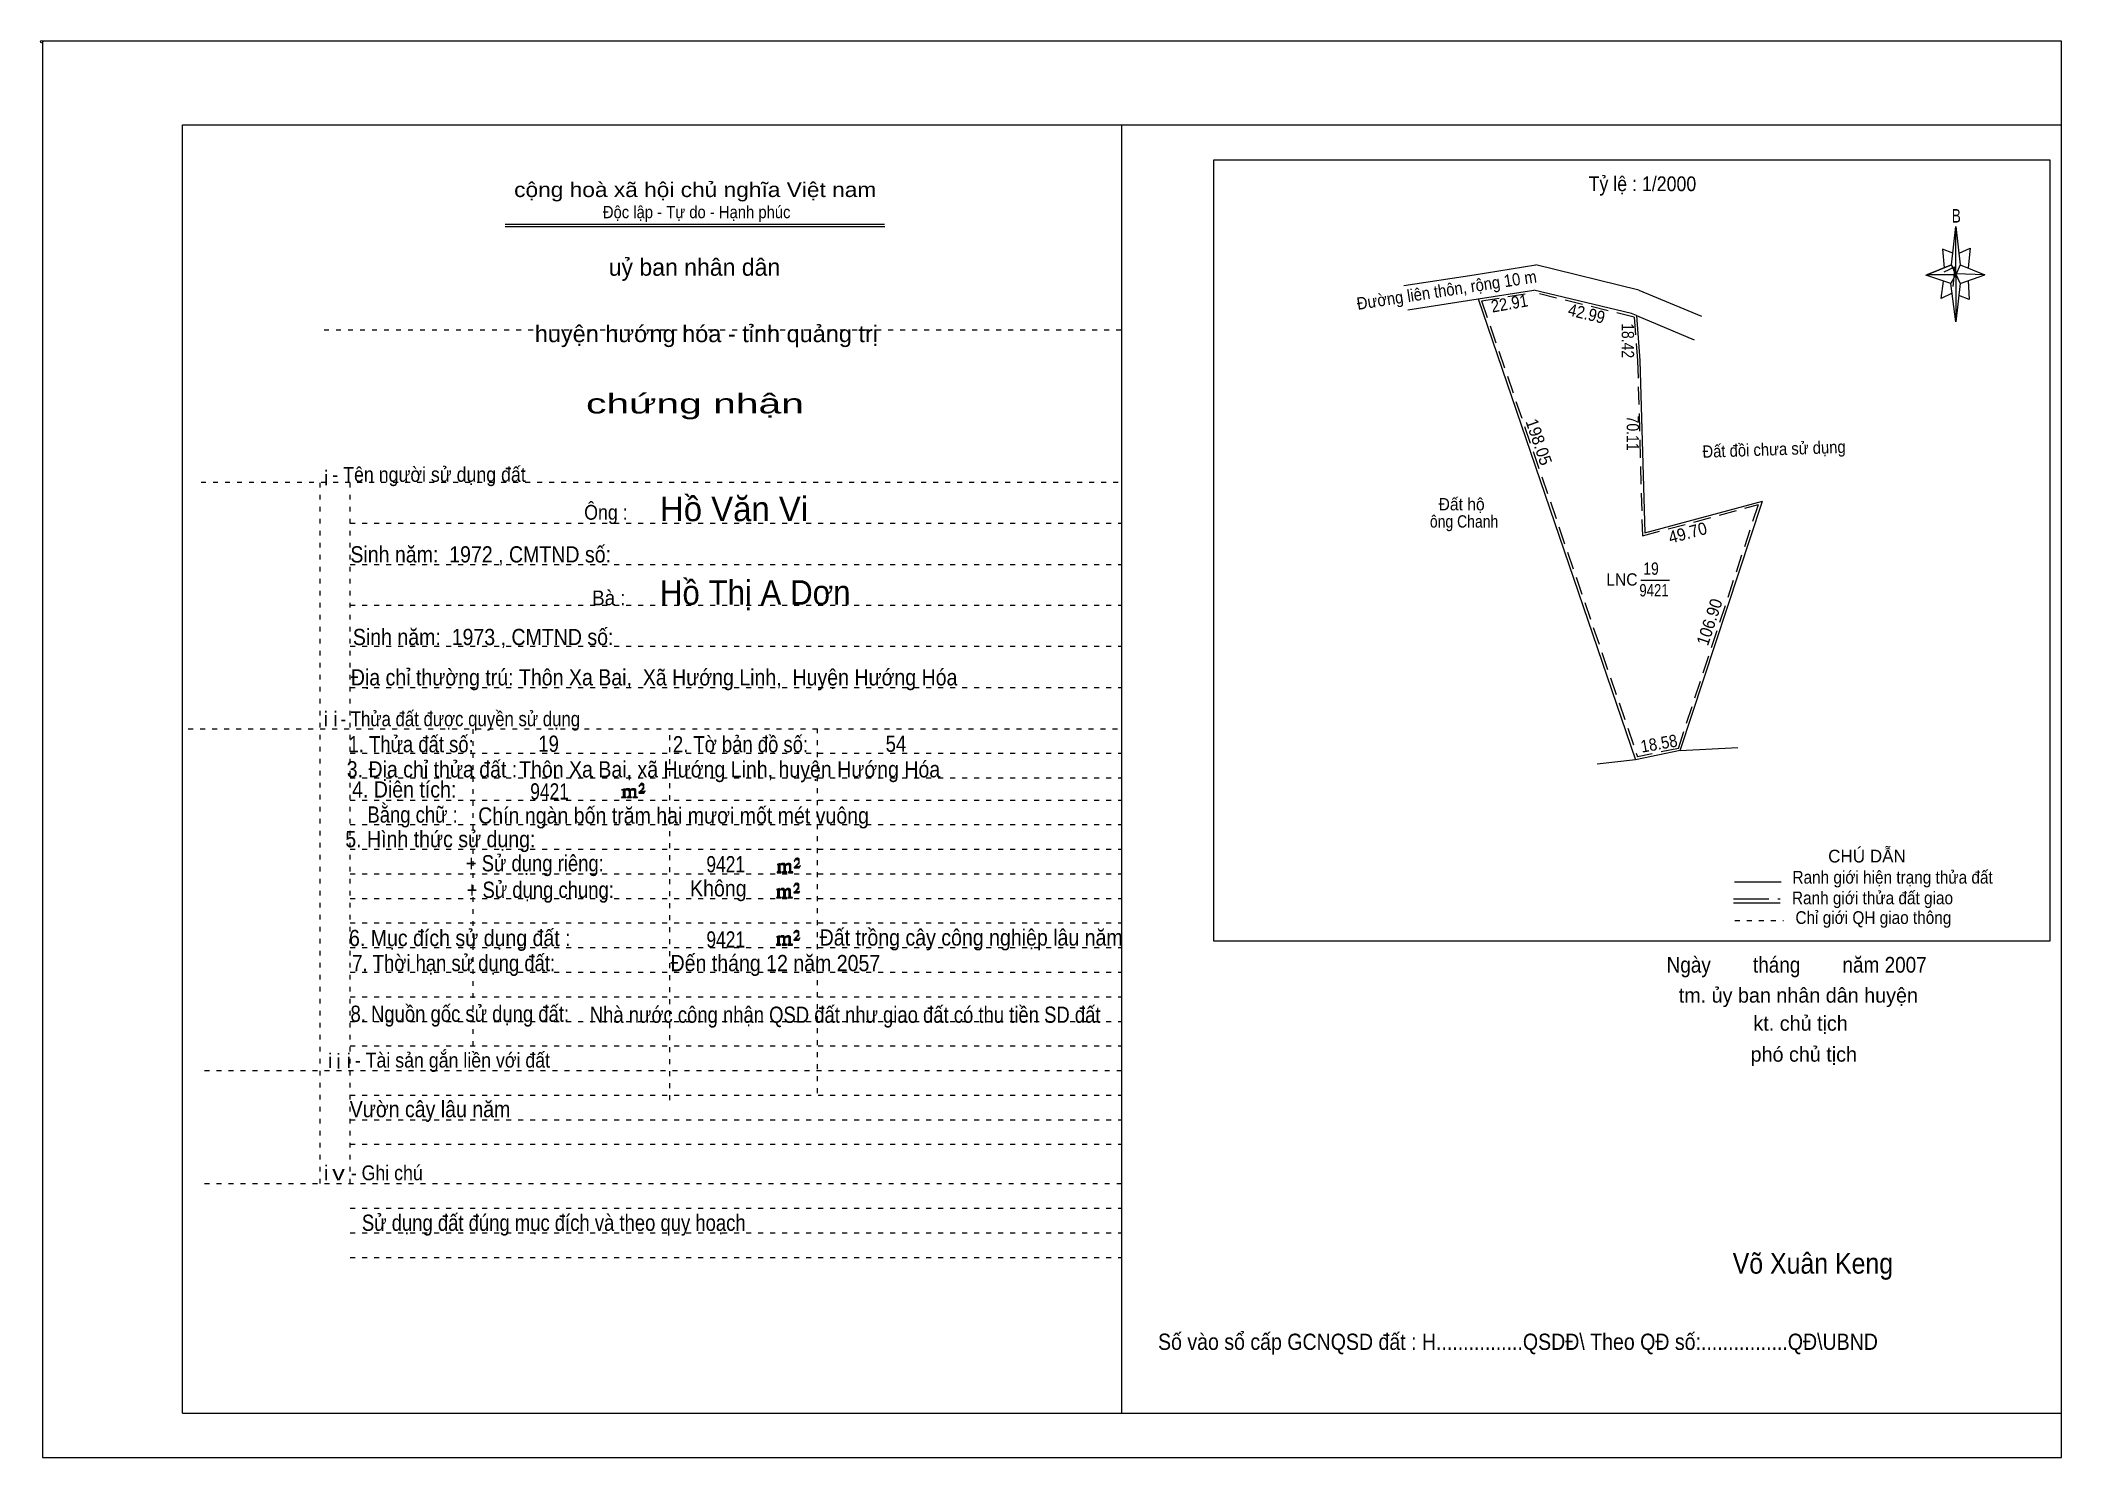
# Model space of a CAD drawing. Header units: centimetres. Extents: x -1.6 to 39.5, y -3.3 to 25.5.
import ezdxf
from ezdxf.enums import TextEntityAlignment as Align

# ---------------------------------------------------------------- set-up
doc = ezdxf.new("R2010")
doc.units = ezdxf.units.CM
doc.header["$LTSCALE"] = 0.12
for name, pattern in [('DOTTED', [1.5, 0.3, -1.2]), ('LONG_DASHED', [7.5, 6, -1.5]), ('MEDIUM_DASHED', [4.5, 3, -1.5])]:
    doc.linetypes.add(name, pattern=pattern)
for name, color, linetype, lineweight in [('1', 7, 'DOTTED', 13), ('10', 7, 'Continuous', 13), ('4', 7, 'Continuous', 13), ('5', 7, 'Continuous', 13), ('50', 7, 'Continuous', 13)]:
    doc.layers.add(name, color=color, linetype=linetype, lineweight=lineweight)

msp = doc.modelspace()

# ---------------------------------------------------------------- hatches: boundary and pattern name
at = {"layer": '50'}
for points in [[(10.27, 10.13), (10.27, 10.12), (10.27, 10.11), (10.25, 10.11), (10.24, 10.11), (10.24, 10.1), (10.33, 10.1), (10.33, 10.11), (10.32, 10.11), (10.31, 10.11), (10.31, 10.12), (10.31, 10.13), (10.31, 10.24), (10.31, 10.25), (10.32, 10.26), (10.34, 10.26), (10.35, 10.26), (10.36, 10.26), (10.37, 10.25), (10.39, 10.22), (10.39, 10.13), (10.37, 10.12), (10.37, 10.11), (10.36, 10.11), (10.35, 10.11), (10.35, 10.1), (10.44, 10.1), (10.44, 10.11), (10.43, 10.11), (10.42, 10.11), (10.42, 10.12), (10.42, 10.13), (10.42, 10.24), (10.44, 10.26), (10.45, 10.26), (10.46, 10.26), (10.49, 10.26), (10.49, 10.25), (10.5, 10.24), (10.5, 10.22), (10.5, 10.13), (10.5, 10.12), (10.49, 10.11), (10.49, 10.11), (10.47, 10.11), (10.47, 10.1), (10.56, 10.1), (10.56, 10.11), (10.55, 10.11), (10.54, 10.11), (10.53, 10.12), (10.53, 10.13), (10.53, 10.2), (10.53, 10.25), (10.53, 10.26), (10.52, 10.27), (10.5, 10.28), (10.47, 10.28), (10.46, 10.28), (10.44, 10.27), (10.41, 10.25), (10.41, 10.26), (10.4, 10.28), (10.39, 10.28), (10.37, 10.28), (10.35, 10.28), (10.34, 10.28), (10.32, 10.26), (10.31, 10.26), (10.31, 10.25), (10.31, 10.25), (10.31, 10.26), (10.31, 10.28), (10.24, 10.26), (10.24, 10.26), (10.25, 10.26), (10.27, 10.25), (10.27, 10.24), (10.27, 10.23)], [(10.69, 10.19), (10.72, 10.24), (10.72, 10.24), (10.71, 10.22), (10.69, 10.22), (10.68, 10.22), (10.63, 10.22), (10.66, 10.26), (10.67, 10.27), (10.69, 10.28), (10.69, 10.3), (10.69, 10.32), (10.69, 10.34), (10.69, 10.35), (10.69, 10.37), (10.68, 10.38), (10.67, 10.38), (10.66, 10.39), (10.65, 10.39), (10.63, 10.38), (10.63, 10.38), (10.62, 10.37), (10.61, 10.35), (10.59, 10.33), (10.61, 10.33), (10.61, 10.35), (10.62, 10.35), (10.63, 10.36), (10.65, 10.36), (10.66, 10.36), (10.67, 10.35), (10.68, 10.35), (10.68, 10.32), (10.68, 10.3), (10.66, 10.28), (10.66, 10.26), (10.65, 10.25), (10.59, 10.2), (10.59, 10.19)], [(13.42, 8.61), (13.42, 8.6), (13.42, 8.59), (13.41, 8.59), (13.4, 8.59), (13.4, 8.57), (13.48, 8.57), (13.48, 8.59), (13.47, 8.59), (13.46, 8.59), (13.46, 8.6), (13.46, 8.61), (13.46, 8.72), (13.46, 8.73), (13.47, 8.74), (13.5, 8.74), (13.51, 8.74), (13.52, 8.74), (13.53, 8.73), (13.54, 8.69), (13.54, 8.61), (13.53, 8.6), (13.53, 8.59), (13.52, 8.59), (13.51, 8.59), (13.51, 8.57), (13.6, 8.57), (13.6, 8.59), (13.58, 8.59), (13.57, 8.59), (13.57, 8.6), (13.57, 8.61), (13.57, 8.72), (13.6, 8.74), (13.61, 8.74), (13.62, 8.74), (13.64, 8.74), (13.64, 8.73), (13.65, 8.72), (13.65, 8.69), (13.65, 8.61), (13.65, 8.6), (13.64, 8.59), (13.64, 8.59), (13.63, 8.59), (13.63, 8.57), (13.72, 8.57), (13.72, 8.59), (13.7, 8.59), (13.69, 8.59), (13.68, 8.6), (13.68, 8.61), (13.68, 8.68), (13.68, 8.73), (13.68, 8.74), (13.67, 8.75), (13.65, 8.76), (13.63, 8.76), (13.62, 8.76), (13.6, 8.75), (13.56, 8.73), (13.56, 8.74), (13.55, 8.76), (13.54, 8.76), (13.53, 8.76), (13.51, 8.76), (13.5, 8.76), (13.47, 8.74), (13.46, 8.74), (13.46, 8.73), (13.46, 8.73), (13.46, 8.74), (13.46, 8.76), (13.4, 8.74), (13.4, 8.74), (13.41, 8.74), (13.42, 8.73), (13.42, 8.72), (13.42, 8.71)], [(13.85, 8.67), (13.87, 8.72), (13.87, 8.72), (13.86, 8.69), (13.85, 8.69), (13.84, 8.69), (13.78, 8.69), (13.82, 8.74), (13.83, 8.75), (13.85, 8.76), (13.85, 8.78), (13.85, 8.79), (13.85, 8.82), (13.85, 8.83), (13.85, 8.85), (13.84, 8.86), (13.83, 8.86), (13.82, 8.87), (13.8, 8.87), (13.78, 8.86), (13.78, 8.86), (13.77, 8.85), (13.76, 8.83), (13.75, 8.81), (13.76, 8.81), (13.76, 8.83), (13.77, 8.83), (13.78, 8.84), (13.8, 8.84), (13.82, 8.84), (13.83, 8.83), (13.84, 8.83), (13.84, 8.79), (13.84, 8.78), (13.82, 8.76), (13.82, 8.74), (13.8, 8.73), (13.75, 8.68), (13.75, 8.67)], [(13.41, 8.09), (13.41, 8.08), (13.41, 8.07), (13.4, 8.07), (13.39, 8.07), (13.39, 8.06), (13.48, 8.06), (13.48, 8.07), (13.47, 8.07), (13.45, 8.07), (13.45, 8.08), (13.45, 8.09), (13.45, 8.2), (13.45, 8.21), (13.47, 8.23), (13.49, 8.23), (13.5, 8.23), (13.51, 8.23), (13.52, 8.21), (13.53, 8.18), (13.53, 8.09), (13.52, 8.08), (13.52, 8.07), (13.51, 8.07), (13.5, 8.07), (13.5, 8.06), (13.59, 8.06), (13.59, 8.07), (13.58, 8.07), (13.57, 8.07), (13.57, 8.08), (13.57, 8.09), (13.57, 8.2), (13.59, 8.23), (13.6, 8.23), (13.61, 8.23), (13.63, 8.23), (13.63, 8.21), (13.64, 8.2), (13.64, 8.18), (13.64, 8.09), (13.64, 8.08), (13.63, 8.07), (13.63, 8.07), (13.62, 8.07), (13.62, 8.06), (13.71, 8.06), (13.71, 8.07), (13.7, 8.07), (13.69, 8.07), (13.67, 8.08), (13.67, 8.09), (13.67, 8.17), (13.67, 8.21), (13.67, 8.23), (13.66, 8.24), (13.64, 8.25), (13.62, 8.25), (13.61, 8.25), (13.59, 8.24), (13.55, 8.21), (13.55, 8.23), (13.54, 8.25), (13.53, 8.25), (13.52, 8.25), (13.5, 8.25), (13.49, 8.25), (13.47, 8.23), (13.45, 8.23), (13.45, 8.21), (13.45, 8.21), (13.45, 8.23), (13.45, 8.25), (13.39, 8.23), (13.39, 8.23), (13.4, 8.23), (13.41, 8.21), (13.41, 8.2), (13.41, 8.19)], [(13.84, 8.16), (13.86, 8.2), (13.86, 8.2), (13.85, 8.18), (13.84, 8.18), (13.83, 8.18), (13.77, 8.18), (13.81, 8.23), (13.82, 8.24), (13.84, 8.25), (13.84, 8.27), (13.84, 8.28), (13.84, 8.3), (13.84, 8.31), (13.84, 8.34), (13.83, 8.35), (13.82, 8.35), (13.81, 8.36), (13.8, 8.36), (13.77, 8.35), (13.77, 8.35), (13.76, 8.34), (13.75, 8.31), (13.74, 8.29), (13.75, 8.29), (13.75, 8.31), (13.76, 8.31), (13.77, 8.33), (13.8, 8.33), (13.81, 8.33), (13.82, 8.31), (13.83, 8.31), (13.83, 8.28), (13.83, 8.27), (13.81, 8.25), (13.81, 8.23), (13.8, 8.21), (13.74, 8.17), (13.74, 8.16)], [(13.84, 7.2), (13.86, 7.25), (13.86, 7.25), (13.85, 7.22), (13.84, 7.22), (13.83, 7.22), (13.77, 7.22), (13.81, 7.27), (13.82, 7.28), (13.84, 7.29), (13.84, 7.31), (13.84, 7.32), (13.84, 7.35), (13.84, 7.36), (13.84, 7.38), (13.83, 7.39), (13.82, 7.39), (13.81, 7.4), (13.79, 7.4), (13.77, 7.39), (13.77, 7.39), (13.76, 7.38), (13.75, 7.36), (13.74, 7.34), (13.75, 7.34), (13.75, 7.36), (13.76, 7.36), (13.77, 7.37), (13.79, 7.37), (13.81, 7.37), (13.82, 7.36), (13.83, 7.36), (13.83, 7.32), (13.83, 7.31), (13.81, 7.29), (13.81, 7.27), (13.79, 7.26), (13.74, 7.21), (13.74, 7.2)], [(13.41, 7.14), (13.41, 7.13), (13.41, 7.12), (13.4, 7.12), (13.39, 7.12), (13.39, 7.1), (13.47, 7.1), (13.47, 7.12), (13.46, 7.12), (13.45, 7.12), (13.45, 7.13), (13.45, 7.14), (13.45, 7.25), (13.45, 7.26), (13.46, 7.27), (13.49, 7.27), (13.5, 7.27), (13.51, 7.27), (13.52, 7.26), (13.53, 7.22), (13.53, 7.14), (13.52, 7.13), (13.52, 7.12), (13.51, 7.12), (13.5, 7.12), (13.5, 7.1), (13.59, 7.1), (13.59, 7.12), (13.57, 7.12), (13.56, 7.12), (13.56, 7.13), (13.56, 7.14), (13.56, 7.25), (13.59, 7.27), (13.6, 7.27), (13.61, 7.27), (13.63, 7.27), (13.63, 7.26), (13.64, 7.25), (13.64, 7.22), (13.64, 7.14), (13.64, 7.13), (13.63, 7.12), (13.63, 7.12), (13.62, 7.12), (13.62, 7.1), (13.71, 7.1), (13.71, 7.12), (13.69, 7.12), (13.68, 7.12), (13.67, 7.13), (13.67, 7.14), (13.67, 7.21), (13.67, 7.26), (13.67, 7.27), (13.66, 7.28), (13.64, 7.29), (13.62, 7.29), (13.61, 7.29), (13.59, 7.28), (13.55, 7.26), (13.55, 7.27), (13.54, 7.29), (13.53, 7.29), (13.52, 7.29), (13.5, 7.29), (13.49, 7.29), (13.46, 7.27), (13.45, 7.27), (13.45, 7.26), (13.45, 7.26), (13.45, 7.27), (13.45, 7.29), (13.39, 7.27), (13.39, 7.27), (13.4, 7.27), (13.41, 7.26), (13.41, 7.25), (13.41, 7.24)]]:
    msp.add_hatch(color=256, dxfattribs=at).paths.add_polyline_path(points)

# ---------------------------------------------------------------- linework, layer by layer
at = {"layer": '1', "linetype": 'Continuous'}
for p, q in [((1.31, -2.42), (1.31, 23.78)), ((1.31, 23.78), (39.51, 23.78)), ((20.41, -2.42), (20.41, 23.78)), ((39.51, -2.42), (39.51, 23.78)), ((7.87, 21.76), (15.58, 21.76)), ((7.87, 21.71), (15.59, 21.71)), ((37.26, 20.55), (36.75, 20.72)), ((1.31, -2.42), (39.51, -2.42))]:
    msp.add_line(p, q, dxfattribs=at)
at = {"layer": '1'}
for p, q in [((4.19, 19.61), (20.41, 19.61)), ((1.69, 16.51), (20.41, 16.51)), ((4.11, 2.25), (4.11, 16.51)), ((4.72, 2.25), (4.72, 16.51)), ((4.72, 15.68), (20.41, 15.68)), ((4.72, 14.84), (20.41, 14.84)), ((4.72, 14.01), (20.41, 14.01)), ((4.72, 13.18), (20.41, 13.18)), ((4.72, 12.34), (20.41, 12.34)), ((1.43, 11.5), (20.41, 11.5)), ((7.22, 5.05), (7.22, 11.5)), ((11.22, 3.95), (11.22, 11.5)), ((14.22, 4.09), (14.22, 11.5)), ((4.72, 11), (20.41, 11)), ((4.72, 10.5), (20.41, 10.5)), ((4.72, 10.05), (20.41, 10.05)), ((4.72, 9.55), (20.41, 9.55)), ((4.72, 9.05), (20.41, 9.05)), ((4.72, 8.55), (20.41, 8.55)), ((4.72, 8.05), (20.41, 8.05)), ((4.72, 7.55), (20.41, 7.55)), ((4.72, 7.05), (20.41, 7.05)), ((4.72, 6.55), (20.41, 6.55)), ((4.72, 6.05), (20.41, 6.05)), ((4.72, 5.55), (20.41, 5.55)), ((4.72, 5.05), (20.41, 5.05)), ((1.76, 4.55), (20.41, 4.55)), ((4.72, 4.05), (20.41, 4.05)), ((4.72, 3.55), (20.41, 3.55)), ((4.72, 3.05), (20.41, 3.05)), ((1.76, 2.25), (20.41, 2.25)), ((4.72, 1.75), (20.41, 1.75)), ((4.72, 1.25), (20.41, 1.25)), ((4.72, 0.75), (20.41, 0.75))]:
    msp.add_line(p, q, dxfattribs=at)
at = {"layer": '1', "linetype": 'Continuous'}
msp.add_lwpolyline([(-1.53, -3.32), (39.51, -3.32), (39.51, 25.48), (-1.53, 25.48)], close=True, dxfattribs=at)
msp.add_lwpolyline([(37.27, 20.35), (37.06, 20.25), (37.11, 20.6)], dxfattribs=at)
at = {"layer": '10'}
for p, q in [((26.14, 20.51), (27.57, 20.73)), ((27.57, 20.73), (28.82, 20.93)), ((30.92, 20.42), (28.82, 20.93)), ((26.22, 20.02), (27.65, 20.24)), ((27.65, 20.24), (28.78, 20.42)), ((27.65, 20.24), (30.85, 10.87)), ((30.92, 20.42), (32.19, 19.89)), ((30.87, 19.9), (32.04, 19.41)), ((31.76, 11.06), (33.43, 16.13)), ((31.76, 11.06), (32.93, 11.12)), ((30.85, 10.87), (30.07, 10.78)), ((31.76, 11.06), (30.85, 10.87))]:
    msp.add_line(p, q, dxfattribs=at)
at = {"layer": '10', "linetype": 'MEDIUM_DASHED'}
for p, q in [((27.72, 20.2), (28.79, 20.37)), ((27.72, 20.2), (30.89, 10.93)), ((30.82, 19.87), (28.77, 20.37)), ((31.72, 11.1), (33.35, 16.06)), ((31.72, 11.1), (30.89, 10.93))]:
    msp.add_line(p, q, dxfattribs=at)
at = {"layer": '10', "linetype": 'LONG_DASHED'}
msp.add_line((30.96, 14.52), (31.54, 14.52), dxfattribs=at)
at = {"layer": '10'}
for points in [[(30.87, 19.9), (30.77, 19.94), (28.78, 20.42)], [(30.87, 19.9), (30.94, 18.99), (31.04, 15.48), (33.43, 16.13)]]:
    msp.add_lwpolyline(points, dxfattribs=at)
at = {"layer": '10', "linetype": 'MEDIUM_DASHED'}
msp.add_lwpolyline([(30.82, 19.87), (30.89, 18.99), (30.99, 15.42), (33.35, 16.06)], dxfattribs=at)
at = {"layer": '4'}
for p, q in [((32.86, 8.39), (33.81, 8.39)), ((32.84, 7.96), (33.79, 7.96))]:
    msp.add_line(p, q, dxfattribs=at)
at = {"layer": '4', "linetype": 'LONG_DASHED'}
msp.add_line((32.84, 8.04), (33.79, 8.04), dxfattribs=at)
at = {"layer": '4', "linetype": 'DOTTED'}
msp.add_line((32.87, 7.6), (33.86, 7.6), dxfattribs=at)
at = {"layer": '4'}
msp.add_lwpolyline([(22.28, 23.07), (39.27, 23.07), (39.27, 7.18), (22.28, 7.18)], close=True, dxfattribs=at)
msp.add_circle((-1.55, 25.47), 0.025, dxfattribs=at)
at = {"layer": '5'}
for p, q in [((37.27, 20.93), (37.36, 21.71)), ((37.45, 20.55), (37.36, 19.77)), ((37.45, 20.93), (37.95, 20.73)), ((37.61, 20.61), (37.63, 20.23)), ((37.63, 20.23), (37.42, 20.31))]:
    msp.add_line(p, q, dxfattribs=at)
for points in [[(37.36, 21.71), (37.45, 20.93), (37.36, 20.73)], [(37.36, 20.73), (36.77, 20.73), (37.27, 20.93), (37.45, 20.55), (37.95, 20.73), (37.36, 20.75)], [(37.36, 20.73), (37.36, 19.77), (37.26, 20.55)]]:
    msp.add_lwpolyline(points, close=True, dxfattribs=at)
for points in [[(37.3, 21.17), (37.09, 21.25), (37.12, 20.87)], [(37.43, 21.17), (37.65, 21.27), (37.61, 20.87)], [(37.36, 20.73), (37.27, 20.93), (36.77, 20.73)], [(37.12, 20.79), (37.34, 20.89), (37.3, 20.49)], [(37.36, 20.73), (37.45, 20.55), (37.95, 20.73)]]:
    msp.add_lwpolyline(points, dxfattribs=at)
at = {"layer": '50'}
for points in [[(10.27, 10.13), (10.27, 10.12), (10.27, 10.11), (10.25, 10.11), (10.24, 10.11), (10.24, 10.1), (10.33, 10.1), (10.33, 10.11), (10.32, 10.11), (10.31, 10.11), (10.31, 10.12), (10.31, 10.13), (10.31, 10.24), (10.31, 10.25), (10.32, 10.26), (10.34, 10.26), (10.35, 10.26), (10.36, 10.26), (10.37, 10.25), (10.39, 10.22), (10.39, 10.13), (10.37, 10.12), (10.37, 10.11), (10.36, 10.11), (10.35, 10.11), (10.35, 10.1), (10.44, 10.1), (10.44, 10.11), (10.43, 10.11), (10.42, 10.11), (10.42, 10.12), (10.42, 10.13), (10.42, 10.24), (10.44, 10.26), (10.45, 10.26), (10.46, 10.26), (10.49, 10.26), (10.49, 10.25), (10.5, 10.24), (10.5, 10.22), (10.5, 10.13), (10.5, 10.12), (10.49, 10.11), (10.49, 10.11), (10.47, 10.11), (10.47, 10.1), (10.56, 10.1), (10.56, 10.11), (10.55, 10.11), (10.54, 10.11), (10.53, 10.12), (10.53, 10.13), (10.53, 10.2), (10.53, 10.25), (10.53, 10.26), (10.52, 10.27), (10.5, 10.28), (10.47, 10.28), (10.46, 10.28), (10.44, 10.27), (10.41, 10.25), (10.41, 10.26), (10.4, 10.28), (10.39, 10.28), (10.37, 10.28), (10.35, 10.28), (10.34, 10.28), (10.32, 10.26), (10.31, 10.26), (10.31, 10.25), (10.31, 10.25), (10.31, 10.26), (10.31, 10.28), (10.24, 10.26), (10.24, 10.26), (10.25, 10.26), (10.27, 10.25), (10.27, 10.24), (10.27, 10.23)], [(10.69, 10.19), (10.72, 10.24), (10.72, 10.24), (10.71, 10.22), (10.69, 10.22), (10.68, 10.22), (10.63, 10.22), (10.66, 10.26), (10.67, 10.27), (10.69, 10.28), (10.69, 10.3), (10.69, 10.32), (10.69, 10.34), (10.69, 10.35), (10.69, 10.37), (10.68, 10.38), (10.67, 10.38), (10.66, 10.39), (10.65, 10.39), (10.63, 10.38), (10.63, 10.38), (10.62, 10.37), (10.61, 10.35), (10.59, 10.33), (10.61, 10.33), (10.61, 10.35), (10.62, 10.35), (10.63, 10.36), (10.65, 10.36), (10.66, 10.36), (10.67, 10.35), (10.68, 10.35), (10.68, 10.32), (10.68, 10.3), (10.66, 10.28), (10.66, 10.26), (10.65, 10.25), (10.59, 10.2), (10.59, 10.19)], [(13.42, 8.61), (13.42, 8.6), (13.42, 8.59), (13.41, 8.59), (13.4, 8.59), (13.4, 8.57), (13.48, 8.57), (13.48, 8.59), (13.47, 8.59), (13.46, 8.59), (13.46, 8.6), (13.46, 8.61), (13.46, 8.72), (13.46, 8.73), (13.47, 8.74), (13.5, 8.74), (13.51, 8.74), (13.52, 8.74), (13.53, 8.73), (13.54, 8.69), (13.54, 8.61), (13.53, 8.6), (13.53, 8.59), (13.52, 8.59), (13.51, 8.59), (13.51, 8.57), (13.6, 8.57), (13.6, 8.59), (13.58, 8.59), (13.57, 8.59), (13.57, 8.6), (13.57, 8.61), (13.57, 8.72), (13.6, 8.74), (13.61, 8.74), (13.62, 8.74), (13.64, 8.74), (13.64, 8.73), (13.65, 8.72), (13.65, 8.69), (13.65, 8.61), (13.65, 8.6), (13.64, 8.59), (13.64, 8.59), (13.63, 8.59), (13.63, 8.57), (13.72, 8.57), (13.72, 8.59), (13.7, 8.59), (13.69, 8.59), (13.68, 8.6), (13.68, 8.61), (13.68, 8.68), (13.68, 8.73), (13.68, 8.74), (13.67, 8.75), (13.65, 8.76), (13.63, 8.76), (13.62, 8.76), (13.6, 8.75), (13.56, 8.73), (13.56, 8.74), (13.55, 8.76), (13.54, 8.76), (13.53, 8.76), (13.51, 8.76), (13.5, 8.76), (13.47, 8.74), (13.46, 8.74), (13.46, 8.73), (13.46, 8.73), (13.46, 8.74), (13.46, 8.76), (13.4, 8.74), (13.4, 8.74), (13.41, 8.74), (13.42, 8.73), (13.42, 8.72), (13.42, 8.71)], [(13.85, 8.67), (13.87, 8.72), (13.87, 8.72), (13.86, 8.69), (13.85, 8.69), (13.84, 8.69), (13.78, 8.69), (13.82, 8.74), (13.83, 8.75), (13.85, 8.76), (13.85, 8.78), (13.85, 8.79), (13.85, 8.82), (13.85, 8.83), (13.85, 8.85), (13.84, 8.86), (13.83, 8.86), (13.82, 8.87), (13.8, 8.87), (13.78, 8.86), (13.78, 8.86), (13.77, 8.85), (13.76, 8.83), (13.75, 8.81), (13.76, 8.81), (13.76, 8.83), (13.77, 8.83), (13.78, 8.84), (13.8, 8.84), (13.82, 8.84), (13.83, 8.83), (13.84, 8.83), (13.84, 8.79), (13.84, 8.78), (13.82, 8.76), (13.82, 8.74), (13.8, 8.73), (13.75, 8.68), (13.75, 8.67)], [(13.41, 8.09), (13.41, 8.08), (13.41, 8.07), (13.4, 8.07), (13.39, 8.07), (13.39, 8.06), (13.48, 8.06), (13.48, 8.07), (13.47, 8.07), (13.45, 8.07), (13.45, 8.08), (13.45, 8.09), (13.45, 8.2), (13.45, 8.21), (13.47, 8.23), (13.49, 8.23), (13.5, 8.23), (13.51, 8.23), (13.52, 8.21), (13.53, 8.18), (13.53, 8.09), (13.52, 8.08), (13.52, 8.07), (13.51, 8.07), (13.5, 8.07), (13.5, 8.06), (13.59, 8.06), (13.59, 8.07), (13.58, 8.07), (13.57, 8.07), (13.57, 8.08), (13.57, 8.09), (13.57, 8.2), (13.59, 8.23), (13.6, 8.23), (13.61, 8.23), (13.63, 8.23), (13.63, 8.21), (13.64, 8.2), (13.64, 8.18), (13.64, 8.09), (13.64, 8.08), (13.63, 8.07), (13.63, 8.07), (13.62, 8.07), (13.62, 8.06), (13.71, 8.06), (13.71, 8.07), (13.7, 8.07), (13.69, 8.07), (13.67, 8.08), (13.67, 8.09), (13.67, 8.17), (13.67, 8.21), (13.67, 8.23), (13.66, 8.24), (13.64, 8.25), (13.62, 8.25), (13.61, 8.25), (13.59, 8.24), (13.55, 8.21), (13.55, 8.23), (13.54, 8.25), (13.53, 8.25), (13.52, 8.25), (13.5, 8.25), (13.49, 8.25), (13.47, 8.23), (13.45, 8.23), (13.45, 8.21), (13.45, 8.21), (13.45, 8.23), (13.45, 8.25), (13.39, 8.23), (13.39, 8.23), (13.4, 8.23), (13.41, 8.21), (13.41, 8.2), (13.41, 8.19)], [(13.84, 8.16), (13.86, 8.2), (13.86, 8.2), (13.85, 8.18), (13.84, 8.18), (13.83, 8.18), (13.77, 8.18), (13.81, 8.23), (13.82, 8.24), (13.84, 8.25), (13.84, 8.27), (13.84, 8.28), (13.84, 8.3), (13.84, 8.31), (13.84, 8.34), (13.83, 8.35), (13.82, 8.35), (13.81, 8.36), (13.8, 8.36), (13.77, 8.35), (13.77, 8.35), (13.76, 8.34), (13.75, 8.31), (13.74, 8.29), (13.75, 8.29), (13.75, 8.31), (13.76, 8.31), (13.77, 8.33), (13.8, 8.33), (13.81, 8.33), (13.82, 8.31), (13.83, 8.31), (13.83, 8.28), (13.83, 8.27), (13.81, 8.25), (13.81, 8.23), (13.8, 8.21), (13.74, 8.17), (13.74, 8.16)], [(13.84, 7.2), (13.86, 7.25), (13.86, 7.25), (13.85, 7.22), (13.84, 7.22), (13.83, 7.22), (13.77, 7.22), (13.81, 7.27), (13.82, 7.28), (13.84, 7.29), (13.84, 7.31), (13.84, 7.32), (13.84, 7.35), (13.84, 7.36), (13.84, 7.38), (13.83, 7.39), (13.82, 7.39), (13.81, 7.4), (13.79, 7.4), (13.77, 7.39), (13.77, 7.39), (13.76, 7.38), (13.75, 7.36), (13.74, 7.34), (13.75, 7.34), (13.75, 7.36), (13.76, 7.36), (13.77, 7.37), (13.79, 7.37), (13.81, 7.37), (13.82, 7.36), (13.83, 7.36), (13.83, 7.32), (13.83, 7.31), (13.81, 7.29), (13.81, 7.27), (13.79, 7.26), (13.74, 7.21), (13.74, 7.2)], [(13.41, 7.14), (13.41, 7.13), (13.41, 7.12), (13.4, 7.12), (13.39, 7.12), (13.39, 7.1), (13.47, 7.1), (13.47, 7.12), (13.46, 7.12), (13.45, 7.12), (13.45, 7.13), (13.45, 7.14), (13.45, 7.25), (13.45, 7.26), (13.46, 7.27), (13.49, 7.27), (13.5, 7.27), (13.51, 7.27), (13.52, 7.26), (13.53, 7.22), (13.53, 7.14), (13.52, 7.13), (13.52, 7.12), (13.51, 7.12), (13.5, 7.12), (13.5, 7.1), (13.59, 7.1), (13.59, 7.12), (13.57, 7.12), (13.56, 7.12), (13.56, 7.13), (13.56, 7.14), (13.56, 7.25), (13.59, 7.27), (13.6, 7.27), (13.61, 7.27), (13.63, 7.27), (13.63, 7.26), (13.64, 7.25), (13.64, 7.22), (13.64, 7.14), (13.64, 7.13), (13.63, 7.12), (13.63, 7.12), (13.62, 7.12), (13.62, 7.1), (13.71, 7.1), (13.71, 7.12), (13.69, 7.12), (13.68, 7.12), (13.67, 7.13), (13.67, 7.14), (13.67, 7.21), (13.67, 7.26), (13.67, 7.27), (13.66, 7.28), (13.64, 7.29), (13.62, 7.29), (13.61, 7.29), (13.59, 7.28), (13.55, 7.26), (13.55, 7.27), (13.54, 7.29), (13.53, 7.29), (13.52, 7.29), (13.5, 7.29), (13.49, 7.29), (13.46, 7.27), (13.45, 7.27), (13.45, 7.26), (13.45, 7.26), (13.45, 7.27), (13.45, 7.29), (13.39, 7.27), (13.39, 7.27), (13.4, 7.27), (13.41, 7.26), (13.41, 7.25), (13.41, 7.24)]]:
    msp.add_lwpolyline(points, close=True, dxfattribs=at)

# ---------------------------------------------------------------- texts
at = {"layer": '1'}
for s, height, width, p in [('cộng hoà xã hội chủ nghĩa Việt nam', 0.3, 1.15, (11.735, 22.31)), ('Độc lập - Tự do - Hạnh phúc', 0.25, 0.9, (11.765, 21.88)), ('chứng nhận', 0.4, 1.55, (11.73, 17.91)), ('- Tên người sử dụng đất', 0.3, 0.9, (6.325, 16.52)), ('- Thửa đất được quyền sử dụng', 0.3, 0.85, (6.96, 11.55)), ('- Tài sản gắn liền với đất ', 0.3, 0.9, (6.85, 4.61)), ('v', 0.3, 1.3, (4.485, 2.32)), ('- Ghi chú', 0.3, 0.9, (5.465, 2.32))]:
    msp.add_text(s, height=height, dxfattribs=dict(at, width=width)).set_placement(p, align=Align.CENTER)
for s, height, p in [('uỷ ban nhân dân', 0.35, (11.72, 20.71)), ('i', 0.3, (4.235, 16.45)), ('i', 0.3, (4.225, 11.55)), ('i', 0.3, (4.425, 11.55)), ('i', 0.3, (4.315, 4.6)), ('i', 0.3, (4.485, 4.59)), ('i', 0.3, (4.695, 4.6)), ('i', 0.3, (4.235, 2.32))]:
    msp.add_text(s, height=height, dxfattribs=at).set_placement(p, align=Align.CENTER)
at = {"layer": '10'}
for s, height, width, p in [('Tỷ lệ : 1/2000', 0.3, 0.9, (30.99, 22.43)), ('Đất hộ', 0.25, 0.95, (27.315, 15.94)), (' ông Chanh', 0.25, 0.85, (27.325, 15.59)), ('19', 0.25, 0.85, (31.165, 14.63)), ('Hồ Thị A Dơn', 0.5, 0.95, (12.955, 14.02)), ('9421', 0.25, 0.8, (31.225, 14.19)), ('Võ Xuân Keng', 0.42, 0.9, (34.455, 0.42))]:
    msp.add_text(s, height=height, dxfattribs=dict(at, width=width)).set_placement(p, align=Align.CENTER)
for s, height, rotation, width, p in [('Đường liên thôn, rộng 10 m ', 0.25, 8.746, 0.9, (27.071, 20.303)), ('22.91', 0.2498, 10, 0.9, (28.308, 20.025)), ('42.99', 0.25, 346.584, 0.9, (29.826, 19.82)), ('18.42', 0.25, 270, 0.85, (30.57, 19.39)), ('198.05', 0.25, 288.863, 0.95, (28.767, 17.29)), ('70.11', 0.25, 270, 0.85, (30.67, 17.51)), ('Đất đồi chưa sử dụng ', 0.25, 2, 0.9, (33.711, 17.06)), ('49.70', 0.25, 15.188, 0.95, (31.942, 15.364)), ('106.90', 0.25, 71.721, 0.95, (32.472, 13.631)), ('18.58', 0.2497, 10, 0.9, (31.348, 11.077))]:
    msp.add_text(s, height=height, rotation=rotation, dxfattribs=dict(at, width=width)).set_placement(p, align=Align.CENTER)
msp.add_text('Hồ Văn Vi', height=0.5, dxfattribs=at).set_placement((12.525, 15.72), align=Align.CENTER)
at = {"layer": '10', "width": 0.95}
msp.add_text('LNC', height=0.25, dxfattribs=at).set_placement((30.89, 14.41), align=Align.RIGHT)
at = {"layer": '4'}
msp.add_text('CHÚ DẪN', height=0.2591, dxfattribs=at).set_placement((35.555, 8.78), align=Align.CENTER)
at = {"layer": '4', "width": 0.9}
for s, p in [('Ranh giới hiện trạng thửa đất', (36.075, 8.35)), ('Ranh giới thửa đất giao ', (35.71, 7.93)), ('Chỉ giới QH giao thông', (35.685, 7.53))]:
    msp.add_text(s, height=0.2591, dxfattribs=at).set_placement(p, align=Align.CENTER)
at = {"layer": '5', "width": 0.75}
msp.add_text('B', height=0.276, dxfattribs=at).set_placement((37.37, 21.79), align=Align.CENTER)
at = {"layer": '50'}
for s, height, width, p in [('  huyện hướng hóa - tỉnh quảng trị', 0.34, 1.05, (11.83, 19.36)), ('Ông :', 0.3, 0.9, (9.92, 15.75)), ('Sinh năm:  1972 , CMTND số:  ', 0.33, 0.9, (7.485, 14.88)), ('Bà :', 0.3, 0.95, (9.98, 14.01)), ('Sinh năm:  1973 , CMTND số:  ', 0.33, 0.9, (7.535, 13.2)), ('Địa chỉ thường trú: Thôn Xa Bai,  Xã Hướng Linh,  Huyện Hướng Hóa', 0.33, 0.9, (10.9, 12.38)), ('1. Thửa đất số:  ', 0.33, 0.85, (6.065, 11.02)), ('19', 0.33, 0.85, (8.755, 11.03)), ('2. Tờ bản đồ số:  ', 0.33, 0.85, (12.76, 11.02)), ('54', 0.33, 0.85, (15.815, 11.03)), ('3. Địa chỉ thửa đất : ', 0.33, 0.9, (6.44, 10.51)), ('Thôn Xa Bai, xã Hướng Linh, huyện Hướng Hóa', 0.33, 0.9, (12.435, 10.51)), ('4. Diện tích: ', 0.33, 0.9, (5.875, 10.1)), ('9421', 0.33, 0.8, (8.775, 10.06)), ('Bằng chữ :', 0.33, 0.85, (5.99, 9.59)), ('Chín ngàn bốn trăm hai mươi mốt mét vuông', 0.33, 0.9, (11.295, 9.57)), ('5. Hình thức sử dụng:', 0.33, 0.9, (6.555, 9.09)), ('+ Sử dụng riêng:', 0.33, 0.85, (8.475, 8.6)), ('9421', 0.33, 0.8, (12.355, 8.58)), ('+ Sử dụng chung:', 0.33, 0.85, (8.585, 8.06)), ('Không', 0.33, 0.9, (12.205, 8.09)), ('6. Mục đích sử dụng đất :', 0.33, 0.9, (6.95, 7.08)), ('Đất trồng cây công nghiệp lâu năm', 0.33, 0.9, (17.345, 7.09)), ('9421', 0.33, 0.8, (12.355, 7.05)), ('7. Thời hạn sử dụng đất:', 0.33, 0.85, (6.825, 6.57)), ('Đến tháng 12 năm 2057', 0.33, 0.9, (13.365, 6.57)), ('Ngày        tháng        năm 2007', 0.32, 0.9, (34.125, 6.54)), ('8. Nguồn gốc sử dụng đất:', 0.33, 0.85, (6.95, 5.54)), ('Nhà nước công nhận QSD đất như giao đất có thu tiền SD đất ', 0.33, 0.85, (14.835, 5.52)), ('Vườn cây lâu năm', 0.33, 0.9, (6.345, 3.6)), ('Sử dụng đất đúng mục đích và theo quy hoạch', 0.33, 0.85, (8.86, 1.29)), ('Số vào sổ cấp GCNQSD đất : H................QSDĐ\\ Theo QĐ số:................QĐ\\UBND', 0.33, 0.9, (28.46, -1.13))]:
    msp.add_text(s, height=height, dxfattribs=dict(at, width=width)).set_placement(p, align=Align.CENTER)
for s, p in [('tm. ủy ban nhân dân huyện ', (34.215, 5.93)), ('kt. chủ tịch', (34.205, 5.36)), ('phó chủ tịch', (34.27, 4.73))]:
    msp.add_text(s, height=0.3, dxfattribs=at).set_placement(p, align=Align.CENTER)

doc.saveas('drawing.dxf')
